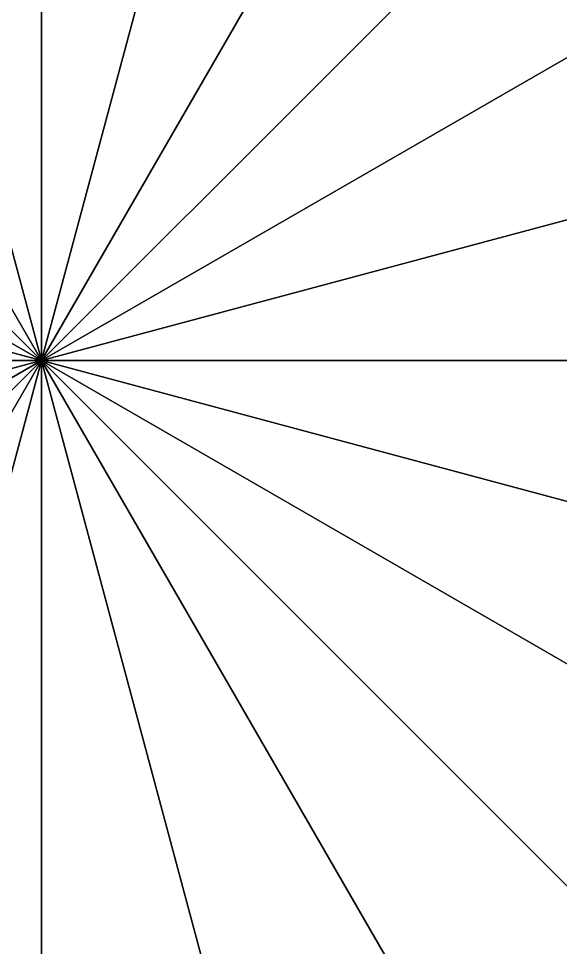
# Model space of a CAD drawing. Header units: millimetres. Extents: x -11.5 to 11.5, y -11.5 to 13.5.
# Drawn here: x -0.25 to 5.63, y -6.36 to 3.71 of the extents above; entities that cross this region are included whole.
import ezdxf

# ---------------------------------------------------------------- set-up
doc = ezdxf.new("R2010")
doc.units = ezdxf.units.MM

msp = doc.modelspace()

# ---------------------------------------------------------------- linework, layer by layer
for points in [[(0, 9, 11.5), (-2.329, 8.693, 11.5), (0, 0, 11.75)], [(2.329, 8.693, 11.5), (0, 9, 11.5), (0, 0, 11.75)], [(-2.329, 8.693, 11.5), (-4.5, 7.794, 11.5), (0, 0, 11.75)], [(4.5, 7.794, 11.5), (2.329, 8.693, 11.5), (0, 0, 11.75)], [(-4.5, 7.794, 11.5), (-6.364, 6.364, 11.5), (0, 0, 11.75)], [(6.364, 6.364, 11.5), (4.5, 7.794, 11.5), (0, 0, 11.75)], [(-6.364, 6.364, 11.5), (-7.794, 4.5, 11.5), (0, 0, 11.75)], [(7.794, 4.5, 11.5), (6.364, 6.364, 11.5), (0, 0, 11.75)], [(-7.794, 4.5, 11.5), (-8.693, 2.329, 11.5), (0, 0, 11.75)], [(8.693, 2.329, 11.5), (7.794, 4.5, 11.5), (0, 0, 11.75)], [(-8.693, 2.329, 11.5), (-9, 0, 11.5), (0, 0, 11.75)], [(9, 0, 11.5), (8.693, 2.329, 11.5), (0, 0, 11.75)], [(-9, 0, 11.5), (-8.693, -2.329, 11.5), (0, 0, 11.75)], [(-8.693, -2.329, 11.5), (-7.794, -4.5, 11.5), (0, 0, 11.75)], [(-7.794, -4.5, 11.5), (-6.364, -6.364, 11.5), (0, 0, 11.75)], [(-6.364, -6.364, 11.5), (-4.5, -7.794, 11.5), (0, 0, 11.75)], [(-4.5, -7.794, 11.5), (-2.329, -8.693, 11.5), (0, 0, 11.75)], [(-2.329, -8.693, 11.5), (0, -9, 11.5), (0, 0, 11.75)], [(0, -9, 11.5), (2.329, -8.693, 11.5), (0, 0, 11.75)], [(2.329, -8.693, 11.5), (4.5, -7.794, 11.5), (0, 0, 11.75)], [(4.5, -7.794, 11.5), (6.364, -6.364, 11.5), (0, 0, 11.75)], [(6.364, -6.364, 11.5), (7.794, -4.5, 11.5), (0, 0, 11.75)], [(7.794, -4.5, 11.5), (8.693, -2.329, 11.5), (0, 0, 11.75)], [(8.693, -2.329, 11.5), (9, 0, 11.5), (0, 0, 11.75)]]:
    msp.add_3dface(points)

doc.saveas('drawing.dxf')
